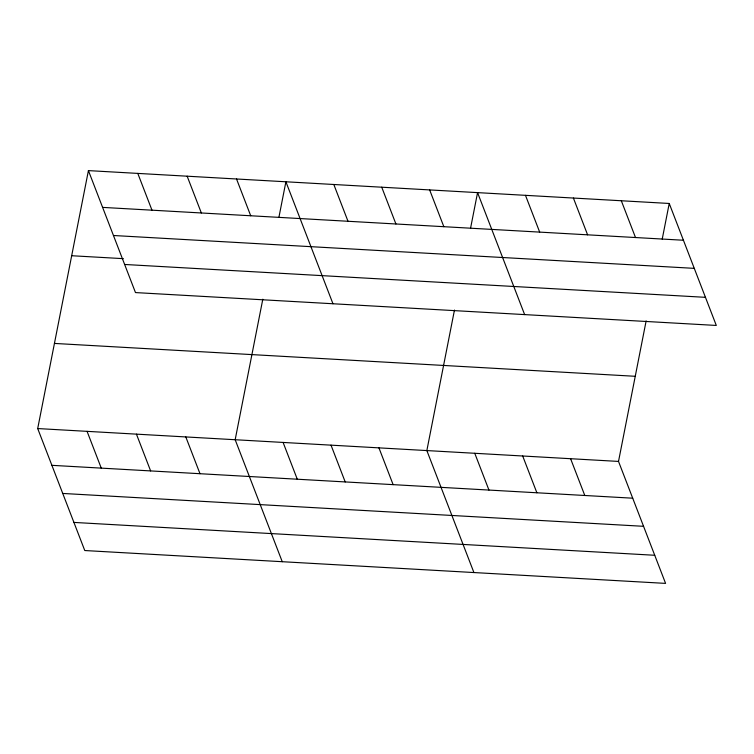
<?xml version="1.0" encoding="UTF-8"?>
<svg xmlns="http://www.w3.org/2000/svg" width="754" height="754" viewBox="0 0 754 754"><rect width="100%" height="100%" fill="white"/><g stroke="black" fill="none" stroke-linecap="round" stroke-linejoin="round"><path stroke-width="1.13" d="M646.14 320.902L618.516 461.42L665.584 583.389L84.768 550.533L37.7 428.555L88.416 170.611L669.232 203.467L716.3 325.445L135.484 292.58L88.416 170.611M262.807 299.215L235.173 439.723L282.241 561.702M278.886 217.444L285.898 181.78L332.966 303.758M454.474 310.054L426.849 450.572L473.917 572.55M470.553 228.283L477.565 192.628L524.633 314.597M662.219 239.131L669.232 203.467M102.61 207.388L683.426 240.243M113.458 235.502L694.274 268.358M71.677 255.729L123.402 258.66M124.636 264.466L705.452 297.33M54.439 343.428L635.254 376.293M37.7 428.555L618.516 461.42M51.894 465.331L632.71 498.196M62.742 493.446L643.558 526.311M73.92 522.418L654.736 555.274M621.315 200.762L635.509 237.538M573.398 198.048L587.592 234.824M525.481 195.333L539.676 232.109M570.599 458.705L584.793 495.482M429.648 189.914L443.842 226.69M522.682 455.991L536.876 492.767M381.731 187.199L395.916 223.976M474.766 453.286L488.95 490.062M333.815 184.494L347.999 221.271M378.932 447.857L393.117 484.634M236.53 178.99L250.714 215.767M331.015 445.152L345.2 481.929M187.152 176.191L201.346 212.967M283.099 442.438L297.283 479.214M137.784 173.401L151.978 210.178M185.804 436.934L199.998 473.71M136.436 434.144L150.63 470.92M87.068 431.345L101.262 468.121"/></g></svg>
